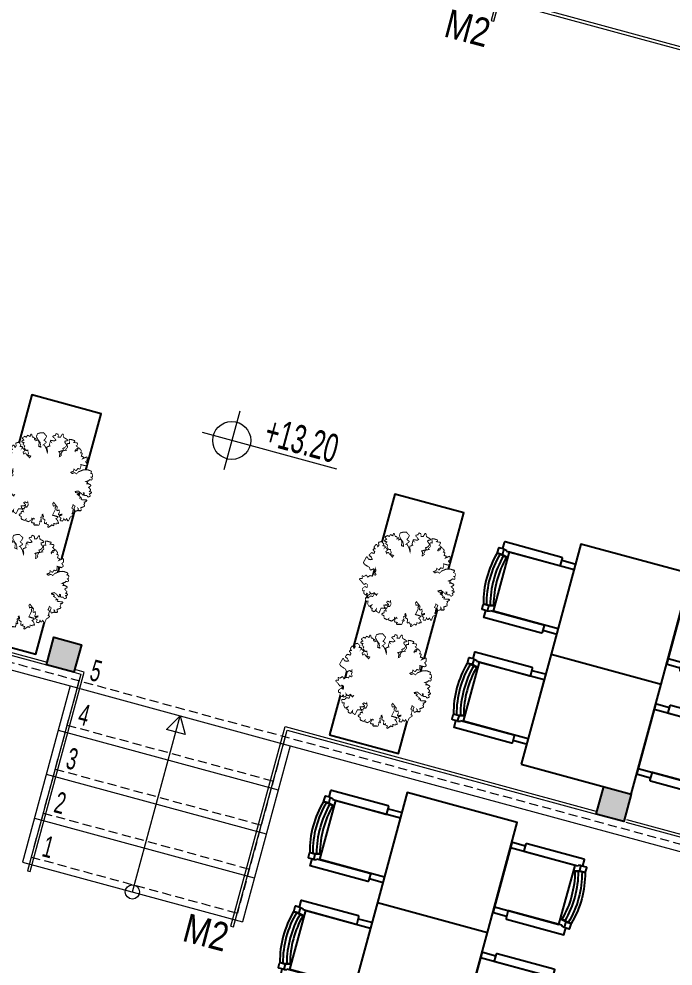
# Model space of a CAD drawing. Header units: millimetres. Extents: x 24907 to 30960, y 3978 to 9944.
# Drawn here: x 27360 to 27819, y 6630 to 7295 of the extents above; entities that cross this region are included whole.
import ezdxf

# ---------------------------------------------------------------- set-up
doc = ezdxf.new("R2010")
doc.units = ezdxf.units.MM
doc.set_wipeout_variables(frame=1)
doc.linetypes.add('HIDDEN', pattern=[9.525, 6.35, -3.175])
for name, color, linetype in [('A-bitki', 252, 'Continuous'), ('A-tefris', 31, 'Continuous'), ('A-wipeout', 120, 'Continuous')]:
    doc.layers.add(name, color=color, linetype=linetype)
for name, color, linetype, lineweight in [('apn', 100, 'Continuous', 20), ('mr', 124, 'Continuous', 13), ('p1', 8, 'HIDDEN', 13), ('pr1', 181, 'Continuous', 13), ('y2', 52, 'Continuous', 13), ('y3', 3, 'Continuous', 13), ('y5', 170, 'Continuous', 13), ('ç-kl', 30, 'Continuous', 25)]:
    doc.layers.add(name, color=color, linetype=linetype, lineweight=lineweight)
doc.layers.add('skl', color=7, linetype='Continuous', lineweight=13, true_color=0x787878)
doc.styles.add('ARIAL', font='arial.ttf', dxfattribs={"width": 0.6, "height": 50})
doc.styles.add('olcu1-100', font='arial.ttf', dxfattribs={"width": 0.6, "height": 22.5})
doc.styles.add('STYLE5', font='arial.ttf', dxfattribs={"width": 0.6})

# ---------------------------------------------------------------- blocks, each defined once
blk = doc.blocks.new('kot-p')
for p, q in [((0, 24), (0, -24)), ((86.14, 0), (-24, 0))]:
    blk.add_line(p, q)
blk.add_circle((0, 0), 15)
blk = doc.blocks.new('WERGG')
for points in [[(-30.769, 3.195), (-30.789, 3.097), (-30.705, 3.012), (-30.76, 2.925), (-30.862, 2.963), (-30.875, 2.843), (-31.021, 2.836), (-31.122, 2.711), (-31.223, 2.811), (-31.335, 2.699), (-31.416, 2.726), (-31.356, 2.596), (-31.501, 2.539), (-31.345, 2.446), (-31.223, 2.348), (-31.151, 2.427), (-31.023, 2.384), (-30.994, 2.266), (-30.995, 2.178), (-31.146, 2.198), (-31.221, 2.074), (-31.204, 2.004), (-31.104, 2.036), (-31.086, 1.877), (-30.998, 1.828), (-30.969, 1.927), (-30.892, 1.934), (-30.892, 1.825), (-30.792, 1.91), (-30.866, 2.079), (-30.693, 1.957), (-30.575, 2.073), (-30.46, 1.997), (-30.356, 2.08), (-30.401, 1.897), (-30.542, 1.964), (-30.572, 1.798), (-30.718, 1.784), (-30.779, 1.67), (-30.929, 1.633), (-30.873, 1.508), (-30.75, 1.552), (-30.734, 1.369), (-30.659, 1.289), (-30.472, 1.449), (-30.542, 1.251), (-30.426, 1.22), (-30.433, 1.115), (-30.317, 1.084), (-30.221, 1.318), (-30.198, 1.14), (-30.063, 1.08), (-30.019, 1.365), (-29.847, 1.394), (-29.942, 1.553), (-29.694, 1.624), (-29.838, 1.716), (-29.769, 1.821), (-29.645, 1.794), (-29.62, 1.912), (-29.521, 1.687), (-29.554, 1.53), (-29.665, 1.5), (-29.693, 1.358), (-29.768, 1.403), (-29.646, 1.244), (-29.787, 1.218), (-29.749, 1.129), (-29.857, 1.038), (-29.718, 1.001), (-29.695, 0.89), (-29.526, 0.85), (-29.426, 0.996), (-29.442, 0.853), (-29.285, 0.854), (-29.182, 0.969), (-29.203, 1.071), (-29.103, 1.047), (-29.081, 1.109), (-28.987, 1.038), (-29.091, 0.992), (-29.11, 0.846), (-28.926, 0.847), (-28.967, 0.754), (-28.815, 0.795), (-28.719, 0.806), (-28.716, 0.965), (-28.779, 1.002), (-28.645, 1.012), (-28.748, 1.059), (-28.687, 1.097), (-28.748, 1.222), (-28.675, 1.281), (-28.72, 1.37), (-28.649, 1.438), (-28.563, 1.29), (-28.59, 1.207), (-28.45, 1.162), (-28.426, 0.969), (-28.329, 1.057), (-28.304, 0.958), (-28.181, 0.954), (-28.207, 0.824), (-28.057, 1.003), (-27.956, 0.992), (-27.985, 1.104), (-27.828, 1.105), (-27.82, 1.182), (-27.747, 1.153), (-27.83, 1.271), (-27.959, 1.342), (-27.856, 1.452), (-28.166, 1.459), (-28.098, 1.818), (-28.138, 1.901), (-28.109, 1.994), (-28.239, 1.94), (-28.324, 2.093), (-28.266, 2.205), (-27.988, 1.993), (-27.972, 1.81), (-27.87, 1.886), (-27.805, 1.743), (-27.821, 1.621), (-27.665, 1.703), (-27.635, 1.618), (-27.761, 1.518), (-27.633, 1.472), (-27.656, 1.345), (-27.549, 1.354), (-27.527, 1.524), (-27.43, 1.423), (-27.375, 1.543), (-27.252, 1.439), (-27.225, 1.641), (-27.096, 1.788), (-27.19, 1.815), (-27.163, 1.912), (-27.183, 2.005), (-27.165, 2.064), (-27.277, 2.115), (-27.244, 2.245), (-27.25, 2.354), (-27.077, 2.281), (-27.099, 2.137), (-27.023, 2.042), (-26.915, 2.111), (-26.976, 2.263), (-26.858, 2.189), (-26.876, 2.116), (-26.747, 2.153), (-26.817, 2.282), (-26.637, 2.409), (-26.695, 2.461), (-26.669, 2.579), (-26.737, 2.596), (-26.594, 2.715), (-26.911, 2.663), (-26.892, 2.77), (-27.002, 2.704), (-26.99, 2.817), (-27.106, 2.86), (-27.188, 2.882), (-27.14, 2.958), (-27.294, 2.96), (-27.334, 3.037), (-27.158, 3.129), (-26.967, 3.047), (-26.851, 2.977), (-26.9, 3.107), (-26.794, 3.109), (-26.766, 2.986), (-26.639, 3.011), (-26.555, 2.952), (-26.484, 3.02), (-26.574, 3.106), (-26.465, 3.193), (-26.608, 3.209), (-26.544, 3.32), (-26.71, 3.426), (-26.59, 3.561), (-26.738, 3.584), (-26.847, 3.562), (-26.818, 3.662), (-26.965, 3.664), (-26.773, 3.81), (-26.746, 3.871), (-26.618, 3.876), (-26.625, 3.94), (-26.734, 3.994), (-26.638, 4.044), (-26.662, 4.155), (-26.793, 4.177), (-26.751, 4.28), (-26.931, 4.295), (-27.028, 4.287), (-27.183, 4.228), (-27.395, 4.065), (-27.476, 3.929), (-27.576, 3.979), (-27.711, 3.882), (-27.845, 3.955), (-27.696, 4.075), (-27.707, 4.212), (-27.562, 4.138), (-27.505, 4.286), (-27.377, 4.28), (-27.384, 4.426), (-27.422, 4.527), (-27.144, 4.527), (-27.084, 4.596), (-27.209, 4.703), (-27.141, 4.816), (-27.177, 4.95), (-27.429, 4.755), (-27.376, 4.906), (-27.507, 4.921), (-27.5, 5.089), (-27.592, 5.075), (-27.572, 5.206), (-27.717, 5.307), (-27.758, 5.133), (-27.843, 5.135), (-27.822, 5.049), (-27.916, 5.105), (-27.861, 5.262), (-27.773, 5.322), (-27.919, 5.396), (-27.87, 5.457), (-27.87, 5.544), (-28.11, 5.519), (-28.044, 5.626), (-28.216, 5.63), (-28.32, 5.619), (-28.229, 5.409), (-28.36, 5.374), (-28.288, 5.203), (-28.363, 5.074), (-28.282, 5.046), (-28.497, 4.934), (-28.544, 4.756), (-28.482, 4.733), (-28.563, 4.603), (-28.631, 4.571), (-28.656, 4.779), (-28.755, 4.863), (-28.519, 5.003), (-28.588, 5.083), (-28.473, 5.171), (-28.408, 5.293), (-28.552, 5.411), (-28.562, 5.506), (-28.434, 5.576), (-28.671, 5.642), (-28.743, 5.808), (-28.805, 5.605), (-28.961, 5.569), (-28.99, 5.709), (-29.097, 5.726), (-29.085, 5.638), (-29.209, 5.567), (-29.092, 5.497), (-28.98, 5.411), (-29.068, 5.33), (-29.269, 5.302), (-29.14, 5.181), (-29.275, 5.241), (-29.27, 5.093), (-29.208, 5.029), (-29.363, 4.916), (-29.271, 4.728), (-29.261, 4.552), (-29.429, 4.836), (-29.567, 4.975), (-29.654, 4.962), (-29.504, 5.162), (-29.665, 5.235), (-29.608, 5.346), (-29.578, 5.479), (-29.764, 5.59), (-29.927, 5.541), (-30.044, 5.47), (-30.051, 5.329), (-29.907, 5.183), (-29.789, 5.097), (-29.709, 4.928), (-29.663, 4.811), (-29.85, 4.827), (-29.872, 5.037), (-29.95, 5.142), (-30.068, 5.065), (-30.092, 5.203), (-30.142, 5.076), (-30.19, 5.218), (-30.283, 5.219), (-30.379, 5.353), (-30.381, 5.211), (-30.541, 5.235), (-30.565, 5.129), (-30.685, 5.137), (-30.76, 5.06), (-30.637, 4.974), (-30.748, 4.874), (-30.597, 4.864), (-30.644, 4.751), (-30.519, 4.699), (-30.535, 4.588), (-30.424, 4.503), (-30.308, 4.53), (-30.283, 4.436), (-30.223, 4.342), (-30.251, 4.266), (-30.063, 4.264), (-30.113, 4.093), (-30.32, 4.216), (-30.422, 4.298), (-30.479, 4.198), (-30.579, 4.336), (-30.502, 4.43), (-30.632, 4.511), (-30.714, 4.391), (-30.667, 4.569), (-30.816, 4.559), (-30.784, 4.683), (-30.922, 4.752), (-31.027, 4.679), (-30.964, 4.567), (-31.019, 4.419), (-31.132, 4.546), (-31.197, 4.402), (-31.094, 4.315), (-31.206, 4.259), (-31.092, 4.176), (-31.107, 4.04), (-31.274, 4.037), (-31.339, 3.914), (-31.238, 3.891), (-31.164, 3.803), (-31.09, 3.732), (-31.239, 3.661), (-31.36, 3.668), (-31.448, 3.772), (-31.531, 3.455), (-31.433, 3.386), (-31.282, 3.339), (-31.16, 3.29), (-31.09, 3.189), (-30.923, 3.305), (-30.863, 3.244), (-30.856, 3.419), (-30.769, 3.195)], [(-29.212, 3.368), (-29.081, 3.272), (-29.124, 3.129), (-29.1, 3.018), (-29.073, 2.888)], [(-28.815, 3.409), (-28.921, 3.329), (-29.05, 3.356), (-29.152, 3.477)], [(-28.746, 3.328), (-28.918, 3.211), (-28.98, 3.118), (-28.972, 3.012)]]:
    blk.add_lwpolyline(points)
blk.add_wipeout([(-27.177, 4.95), (-27.141, 4.816), (-27.209, 4.703), (-27.084, 4.596), (-27.144, 4.527), (-27.422, 4.527), (-27.384, 4.426), (-27.377, 4.28), (-27.505, 4.286), (-27.562, 4.138), (-27.707, 4.212), (-27.696, 4.075), (-27.845, 3.955), (-27.711, 3.882), (-27.576, 3.979), (-27.476, 3.929), (-27.395, 4.065), (-27.183, 4.228), (-27.028, 4.287), (-26.931, 4.295), (-26.751, 4.28), (-26.793, 4.177), (-26.662, 4.155), (-26.638, 4.044), (-26.734, 3.994), (-26.625, 3.94), (-26.618, 3.876), (-26.746, 3.871), (-26.773, 3.81), (-26.965, 3.664), (-26.818, 3.662), (-26.847, 3.562), (-26.738, 3.584), (-26.59, 3.561), (-26.71, 3.426), (-26.544, 3.32), (-26.608, 3.209), (-26.465, 3.193), (-26.574, 3.106), (-26.484, 3.02), (-26.555, 2.952), (-26.639, 3.011), (-26.766, 2.986), (-26.794, 3.109), (-26.9, 3.107), (-26.851, 2.977), (-26.967, 3.047), (-27.158, 3.129), (-27.334, 3.037), (-27.294, 2.96), (-27.14, 2.958), (-27.188, 2.882), (-27.106, 2.86), (-26.99, 2.817), (-27.002, 2.704), (-26.892, 2.77), (-26.911, 2.663), (-26.594, 2.715), (-26.737, 2.596), (-26.669, 2.579), (-26.695, 2.461), (-26.637, 2.409), (-26.817, 2.282), (-26.747, 2.153), (-26.876, 2.116), (-26.858, 2.189), (-26.976, 2.263), (-26.915, 2.111), (-27.023, 2.042), (-27.099, 2.137), (-27.077, 2.281), (-27.25, 2.354), (-27.244, 2.245), (-27.277, 2.115), (-27.165, 2.064), (-27.183, 2.005), (-27.163, 1.912), (-27.19, 1.815), (-27.096, 1.788), (-27.225, 1.641), (-27.252, 1.439), (-27.375, 1.543), (-27.43, 1.423), (-27.527, 1.524), (-27.549, 1.354), (-27.656, 1.345), (-27.633, 1.472), (-27.761, 1.518), (-27.635, 1.618), (-27.665, 1.703), (-27.821, 1.621), (-27.805, 1.743), (-27.87, 1.886), (-27.972, 1.81), (-27.988, 1.993), (-28.266, 2.205), (-28.324, 2.093), (-28.239, 1.94), (-28.109, 1.994), (-28.138, 1.901), (-28.098, 1.818), (-28.166, 1.459), (-27.856, 1.452), (-27.959, 1.342), (-27.83, 1.271), (-27.747, 1.153), (-27.82, 1.182), (-27.828, 1.105), (-27.985, 1.104), (-27.956, 0.992), (-28.057, 1.003), (-28.207, 0.824), (-28.181, 0.954), (-28.304, 0.958), (-28.329, 1.057), (-28.426, 0.969), (-28.45, 1.162), (-28.59, 1.207), (-28.563, 1.29), (-28.649, 1.438), (-28.72, 1.37), (-28.675, 1.281), (-28.748, 1.222), (-28.687, 1.097), (-28.748, 1.059), (-28.645, 1.012), (-28.779, 1.002), (-28.716, 0.965), (-28.719, 0.806), (-28.815, 0.795), (-28.967, 0.754), (-28.926, 0.847), (-29.11, 0.846), (-29.091, 0.992), (-28.987, 1.038), (-29.081, 1.109), (-29.103, 1.047), (-29.203, 1.071), (-29.182, 0.969), (-29.285, 0.854), (-29.442, 0.853), (-29.426, 0.996), (-29.526, 0.85), (-29.695, 0.89), (-29.718, 1.001), (-29.857, 1.038), (-29.749, 1.129), (-29.787, 1.218), (-29.646, 1.244), (-29.768, 1.403), (-29.693, 1.358), (-29.665, 1.5), (-29.554, 1.53), (-29.521, 1.687), (-29.62, 1.912), (-29.645, 1.794), (-29.769, 1.821), (-29.838, 1.716), (-29.694, 1.624), (-29.942, 1.553), (-29.847, 1.394), (-30.019, 1.365), (-30.063, 1.08), (-30.198, 1.14), (-30.221, 1.318), (-30.317, 1.084), (-30.433, 1.115), (-30.426, 1.22), (-30.542, 1.251), (-30.472, 1.449), (-30.659, 1.289), (-30.734, 1.369), (-30.75, 1.552), (-30.873, 1.508), (-30.929, 1.633), (-30.779, 1.67), (-30.718, 1.784), (-30.572, 1.798), (-30.542, 1.964), (-30.401, 1.897), (-30.356, 2.08), (-30.46, 1.997), (-30.575, 2.073), (-30.693, 1.957), (-30.866, 2.079), (-30.792, 1.91), (-30.892, 1.825), (-30.892, 1.934), (-30.969, 1.927), (-30.998, 1.828), (-31.086, 1.877), (-31.104, 2.036), (-31.204, 2.004), (-31.221, 2.074), (-31.146, 2.198), (-30.995, 2.178), (-30.994, 2.266), (-31.023, 2.384), (-31.151, 2.427), (-31.223, 2.348), (-31.345, 2.446), (-31.501, 2.539), (-31.356, 2.596), (-31.416, 2.726), (-31.335, 2.699), (-31.223, 2.811), (-31.122, 2.711), (-31.021, 2.836), (-30.875, 2.843), (-30.862, 2.963), (-30.76, 2.925), (-30.705, 3.012), (-30.789, 3.097), (-30.769, 3.195), (-30.856, 3.419), (-30.863, 3.244), (-30.923, 3.305), (-31.09, 3.189), (-31.16, 3.29), (-31.282, 3.339), (-31.433, 3.386), (-31.531, 3.455), (-31.448, 3.772), (-31.36, 3.668), (-31.239, 3.661), (-31.09, 3.732), (-31.164, 3.803), (-31.238, 3.891), (-31.339, 3.914), (-31.274, 4.037), (-31.107, 4.04), (-31.092, 4.176), (-31.206, 4.259), (-31.094, 4.315), (-31.197, 4.402), (-31.132, 4.546), (-31.019, 4.419), (-30.964, 4.567), (-31.027, 4.679), (-30.922, 4.752), (-30.784, 4.683), (-30.816, 4.559), (-30.667, 4.569), (-30.714, 4.391), (-30.632, 4.511), (-30.502, 4.43), (-30.579, 4.336), (-30.479, 4.198), (-30.422, 4.298), (-30.32, 4.216), (-30.113, 4.093), (-30.063, 4.264), (-30.251, 4.266), (-30.223, 4.342), (-30.283, 4.436), (-30.308, 4.53), (-30.424, 4.503), (-30.535, 4.588), (-30.519, 4.699), (-30.644, 4.751), (-30.597, 4.864), (-30.748, 4.874), (-30.637, 4.974), (-30.76, 5.06), (-30.685, 5.137), (-30.565, 5.129), (-30.541, 5.235), (-30.381, 5.211), (-30.379, 5.353), (-30.283, 5.219), (-30.19, 5.218), (-30.142, 5.076), (-30.092, 5.203), (-30.068, 5.065), (-29.95, 5.142), (-29.872, 5.037), (-29.85, 4.827), (-29.663, 4.811), (-29.709, 4.928), (-29.789, 5.097), (-29.907, 5.183), (-30.051, 5.329), (-30.044, 5.47), (-29.927, 5.541), (-29.764, 5.59), (-29.578, 5.479), (-29.608, 5.346), (-29.665, 5.235), (-29.504, 5.162), (-29.654, 4.962), (-29.567, 4.975), (-29.429, 4.836), (-29.261, 4.552), (-29.271, 4.728), (-29.363, 4.916), (-29.208, 5.029), (-29.27, 5.093), (-29.275, 5.241), (-29.14, 5.181), (-29.269, 5.302), (-29.068, 5.33), (-28.98, 5.411), (-29.092, 5.497), (-29.209, 5.567), (-29.085, 5.638), (-29.097, 5.726), (-28.99, 5.709), (-28.961, 5.569), (-28.805, 5.605), (-28.743, 5.808), (-28.671, 5.642), (-28.434, 5.576), (-28.562, 5.506), (-28.552, 5.411), (-28.408, 5.293), (-28.473, 5.171), (-28.588, 5.083), (-28.519, 5.003), (-28.755, 4.863), (-28.656, 4.779), (-28.631, 4.571), (-28.563, 4.603), (-28.482, 4.733), (-28.544, 4.756), (-28.497, 4.934), (-28.282, 5.046), (-28.363, 5.074), (-28.288, 5.203), (-28.36, 5.374), (-28.229, 5.409), (-28.32, 5.619), (-28.216, 5.63), (-28.044, 5.626), (-28.11, 5.519), (-27.87, 5.544), (-27.87, 5.457), (-27.919, 5.396), (-27.773, 5.322), (-27.861, 5.262), (-27.916, 5.105), (-27.822, 5.049), (-27.843, 5.135), (-27.758, 5.133), (-27.717, 5.307), (-27.572, 5.206), (-27.592, 5.075), (-27.5, 5.089), (-27.507, 4.921), (-27.376, 4.906), (-27.429, 4.755)])
blk = doc.blocks.new('sandalye-01-p')
blk.add_wipeout([(57.69, 0), (57.22, 8.05), (55.16, 18.5), (54.66, 18.5), (55.16, 19), (55.16, 22), (54.66, 22.5), (52.29, 22.5), (52.29, 27.5), (10.5, 27.5), (10, 27), (10, 25.5), (0.5, 25.5), (0, 25), (0, -25), (0.5, -25.5), (10, -25.5), (10, -27), (10.5, -27.5), (51.79, -27.5), (52.29, -27), (52.29, -22.5), (54.66, -22.5), (55.16, -22), (55.16, -19), (54.66, -18.5), (55.16, -18.5), (56.84, -10.79)])
for p, q in [((51.17, 22.5), (49.13, 22.01)), ((49.13, 21.5), (49.13, 22.01)), ((51.17, 18.5), (47, 17.5)), ((48.06, 17.34), (47, 17.34)), ((52.91, 18.5), (48.06, 17.34)), ((51.17, 18.5), (55.16, 18.5)), ((48.06, -17.33), (47, -17.33)), ((51.17, -18.5), (47, -17.5)), ((52.95, -18.5, 0), (48.06, -17.33, 0)), ((51.17, -18.5), (55.16, -18.5)), ((49.13, -21.5), (49.13, -22.01)), ((51.17, -22.5), (49.13, -22.01)), ((51.17, -22.5), (49.13, -22.01))]:
    blk.add_line(p, q)
for points in [[(49.13, 21.5), (10.5, 21.5, -0.414214), (10, 22), (10, 27, -0.414214), (10.5, 27.5), (52.29, 27.5), (52.29, 22.5)], [(10, -25.5), (0.5, -25.5, -0.414214), (0, -25), (0, 25, -0.414214), (0.5, 25.5), (10, 25.5)], [(49.13, -21.5), (10.5, -21.5, 0.414214), (10, -22), (10, -27, 0.414214), (10.5, -27.5), (51.79, -27.5, 0.414214), (52.29, -27), (52.29, -22.5)]]:
    blk.add_lwpolyline(points, format="xyb")
blk.add_lwpolyline([(0, -21.5), (0, 21.5), (47, 21.5), (47, -21.5)], close=True)
for points in [[(51.67, 22.5), (54.66, 22.5, -0.414214), (55.16, 22), (55.16, 19, -0.414214), (54.66, 18.5), (51.67, 18.5, -0.414214), (51.17, 19), (51.17, 22, -0.414214)], [(51.67, -22.5), (54.66, -22.5, 0.414214), (55.16, -22), (55.16, -19, 0.414214), (54.66, -18.5), (51.67, -18.5, 0.414214), (51.17, -19), (51.17, -22, 0.414214)]]:
    blk.add_lwpolyline(points, format="xyb", close=True)
for centre, radius, start, end in [((-17.33, 0), 67.65, 345.15975, 14.84819), ((-16.19, 0, 0), 68.85, 344.96049, 15.04731), ((-15.19, 0, 0), 68.85, 15.58087, 15.58868), ((-12.16, 0), 67.65, 344.12759, 15.87241), ((-11.16, 0), 68.85, 344.41132, 15.58868)]:
    blk.add_arc(centre, radius, start, end)
blk = doc.blocks.new('masa-01-p')
at = {"xscale": -1}
for p in [(-40, -40), (-40, -120)]:
    blk.add_blockref('sandalye-01-p', p, dxfattribs=at)
for p in [(40, -40), (40, -120)]:
    blk.add_blockref('sandalye-01-p', p)
blk.add_wipeout([(-40, 0), (40, 0), (40, -80), (-40, -80)]).dxf.layer = 'A-wipeout'
blk.add_lwpolyline([(-40, 0), (40, 0), (40, -80), (-40, -80)], close=True)
blk.add_wipeout([(-40, -80), (40, -80), (40, -160), (-40, -160)]).dxf.layer = 'A-wipeout'
blk.add_lwpolyline([(-40, -80), (40, -80), (40, -160), (-40, -160)], close=True)

msp = doc.modelspace()

# ---------------------------------------------------------------- hatches: boundary and pattern name
at = {"layer": 'skl'}
h = msp.add_hatch(color=256, dxfattribs=at)
h.dxf.hatch_style = 1
h.paths.add_polyline_path([(27543.44, 7370.2), (27524.13, 7375.44), (27518.9, 7356.14), (27538.2, 7350.9)])
h.paths.add_polyline_path([(27403.84, 6855.81), (27384.54, 6861.05), (27379.3, 6841.74), (27398.61, 6836.51)])
h.paths.add_polyline_path([(27246.7, 6276.75), (27227.4, 6281.99), (27222.16, 6262.69), (27241.47, 6257.45)])
h = msp.add_hatch(color=256, dxfattribs=at)
h.dxf.hatch_style = 1
h.paths.add_polyline_path([(27929.47, 7265.44), (27910.17, 7270.68), (27904.93, 7251.38), (27924.24, 7246.14)])
h.paths.add_polyline_path([(27789.88, 6751.05), (27770.58, 6756.29), (27765.34, 6736.98), (27784.64, 6731.75)])
h.paths.add_polyline_path([(27632.74, 6171.99), (27613.44, 6177.23), (27608.2, 6157.93), (27627.5, 6152.69)])

# ---------------------------------------------------------------- linework, layer by layer
at = {"layer": 'apn'}
for p, q in [((27405.89, 6836.6), (27399.13, 6838.44)), ((27403.43, 6835.2), (27365.98, 6697.19)), ((27367.91, 6696.66), (27405.89, 6836.6)), ((27398.61, 6836.51), (27403.43, 6835.2)), ((27508.81, 6658.43), (27546.79, 6798.37)), ((27546.79, 6798.37), (27765.87, 6738.91)), ((27510.74, 6657.9), (27548.2, 6795.91)), ((27548.2, 6795.91), (27765.34, 6736.98)), ((27365.98, 6697.19), (27367.91, 6696.66))]:
    msp.add_line(p, q, dxfattribs=at)
for points in [[(27905.46, 7253.31), (27713.4, 7305.43), (27745.62, 7424.14), (27728.25, 7428.85), (27691.58, 7293.74), (27693.51, 7293.21), (27729.65, 7426.4), (27743.16, 7422.73), (27710.95, 7304.02), (27904.93, 7251.38)], [(27012.57, 6941.27), (27379.3, 6841.74)], [(27013.09, 6943.2), (27379.83, 6843.67)], [(27786.05, 6731.36), (28152.79, 6631.84)], [(27786.58, 6733.29), (28153.31, 6633.77)], [(27508.81, 6658.43), (27510.74, 6657.9)]]:
    msp.add_lwpolyline(points, dxfattribs=at)
at = {"layer": 'mr'}
for p, q in [((27395.99, 6826.86), (27362.46, 6703.32)), ((27550.4, 6784.95), (27516.88, 6661.42))]:
    msp.add_line(p, q, dxfattribs=at)
for points in [[(27395.99, 6826.86), (27550.4, 6784.95)], [(27439.67, 6682.37), (27473.19, 6805.9)], [(27387.61, 6795.97), (27542.02, 6754.07)], [(27379.23, 6765.09), (27533.64, 6723.19)], [(27370.84, 6734.21), (27525.26, 6692.3)], [(27362.46, 6703.32), (27516.88, 6661.42)]]:
    msp.add_lwpolyline(points, dxfattribs=at)
msp.add_lwpolyline([(27463.62, 6796.39), (27473.19, 6805.9), (27476.65, 6792.85)], close=True, dxfattribs=at)
msp.add_circle((27439.67, 6682.37), 5, dxfattribs=at)
at = {"layer": 'p1'}
for points in [[(29158.6, 6353.72), (26248.83, 7143.34)], [(27402.12, 6830.37), (27368.6, 6706.84)], [(27393.74, 6799.49), (27538.51, 6760.2)], [(27546.89, 6791.09), (27513.36, 6667.55)], [(27385.36, 6768.61), (27530.12, 6729.32)], [(27376.98, 6737.72), (27521.74, 6698.44)], [(27368.6, 6706.84), (27513.36, 6667.55)]]:
    msp.add_lwpolyline(points, dxfattribs=at)
at = {"layer": 'pr1'}
for p, q in [((26252.35, 7137.21), (27395.99, 6826.86)), ((27550.4, 6784.95), (29128.33, 6356.75))]:
    msp.add_line(p, q, dxfattribs=at)
at = {"layer": 'ç-kl'}
for points in [[(27379.3, 6841.74), (27384.54, 6861.05), (27403.84, 6855.81), (27398.61, 6836.51)], [(27765.34, 6736.98), (27770.58, 6756.29), (27789.88, 6751.05), (27784.64, 6731.75)]]:
    msp.add_lwpolyline(points, close=True, dxfattribs=at)

# ---------------------------------------------------------------- block references
at = {"layer": 'y3', "xscale": 0.8888888889205729, "yscale": 0.8888888889205729, "zscale": 0.8888888889205729, "rotation": 344.8172531373259}
msp.add_blockref('kot-p', (27509.39, 6999.1), dxfattribs=at)

# ---------------------------------------------------------------- texts
at = {"layer": 'y2', "ltscale": 30, "style": 'olcu1-100', "width": 0.6}
for s, p in [('5', (27408.89, 6831.2)), ('4', (27400.51, 6800.32)), ('3', (27392.13, 6769.43)), ('2', (27383.75, 6738.55)), ('1', (27375.36, 6707.67))]:
    msp.add_text(s, height=15, rotation=345.16011, dxfattribs=at).set_placement(p)
at = {"layer": 'y3', "style": 'STYLE5', "width": 0.6}
msp.add_text('+13.20', height=20, rotation=344.81725, dxfattribs=at).set_placement((27531.01, 6996.65))
at = {"layer": 'y5', "style": 'ARIAL', "width": 0.8}
for p in [(27657.45, 7282.72), (27473.87, 6648.25)]:
    msp.add_text('M2', height=20, rotation=345.16011, dxfattribs=at).set_placement(p)

# ---------------------------------------------------------------- next in the draw order: block references
at = {"layer": 'A-tefris', "ltscale": 100, "xscale": -1, "rotation": 164.8172531391941}
msp.add_blockref('masa-01-p', (27892.5, 6515.84), dxfattribs=at)

# ---------------------------------------------------------------- next in the draw order: wipeouts: each hides what was drawn before it
at = {"ltscale": 100}
for points in [[(27850.81, 7249.57), (27835.1, 7191.67), (27704.81, 7227.02), (27720.52, 7284.93)], [(27417.62, 7017.91), (27369.16, 7031.06), (27323.38, 6862.34), (27371.84, 6849.19)], [(27672.31, 6948.24), (27623.84, 6961.39), (27578.06, 6792.68), (27626.52, 6779.53)]]:
    msp.add_wipeout(points, dxfattribs=at).dxf.layer = 'A-tefris'

# ---------------------------------------------------------------- next in the draw order: linework, layer by layer
at = {"layer": 'A-tefris', "ltscale": 100}
for points in [[(27323.37, 6862.34), (27371.84, 6849.19), (27417.62, 7017.91), (27369.16, 7031.06)], [(27578.06, 6792.68), (27626.52, 6779.53), (27672.31, 6948.24), (27623.84, 6961.39)]]:
    msp.add_lwpolyline(points, close=True, dxfattribs=at)

# ---------------------------------------------------------------- next in the draw order: block references
at = {"layer": 'A-bitki', "xscale": 13.1012862031572, "yscale": 13.1012862031572, "zscale": 13.1012862031572, "rotation": 344.8170827522594}
for p in [(27717.6, 6759.96), (27972.29, 6690.3)]:
    msp.add_blockref('WERGG', p, dxfattribs=at)

# ---------------------------------------------------------------- next in the draw order: block references
for p in [(27734.31, 6831.31), (27988.99, 6761.64)]:
    msp.add_blockref('WERGG', p, dxfattribs=at)

# ---------------------------------------------------------------- next in the draw order: wipeouts: each hides what was drawn before it
at = {"ltscale": 100}
msp.add_wipeout([(27380.98, 6826.23), (27365.27, 6768.33), (27234.98, 6803.68), (27250.69, 6861.59)], dxfattribs=at).dxf.layer = 'A-tefris'

# ---------------------------------------------------------------- next in the draw order: block references
at = {"layer": 'A-tefris', "ltscale": 100, "xscale": -1, "rotation": 164.8172531391941}
msp.add_blockref('masa-01-p', (27751.28, 6761.52), dxfattribs=at)

# ---------------------------------------------------------------- next in the draw order: block references
msp.add_blockref('masa-01-p', (27629.36, 6587.25), dxfattribs=at)

doc.saveas('drawing.dxf')
